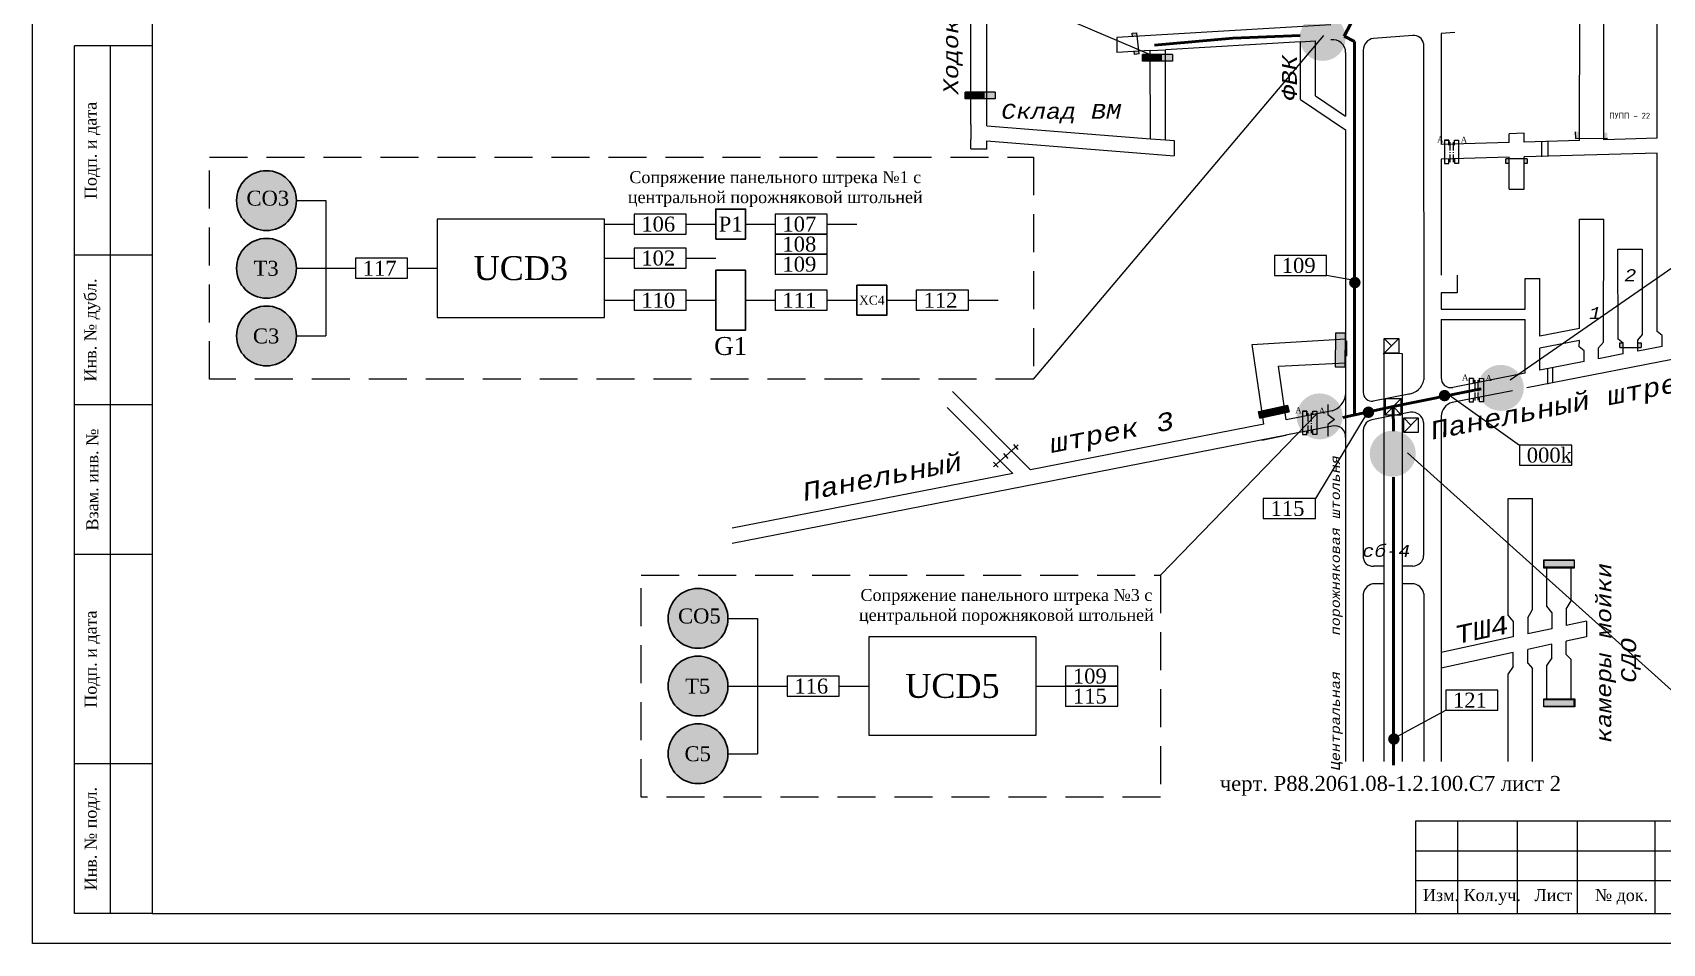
# Model space of a CAD drawing. Header units: millimetres. Extents: x 2309 to 3632, y -1063 to -766.
# Drawn here: x 3212.3 to 3484.8, y -1063.2 to -911 of the extents above; entities that cross this region are included whole.
import ezdxf

# ---------------------------------------------------------------- set-up
doc = ezdxf.new("R2010")
doc.units = ezdxf.units.MM
doc.header["$MEASUREMENT"] = 0
doc.linetypes.add('DASHED2', pattern=[9.524999999999995, 6.349999999999998, -3.174999999999998])
doc.linetypes.add('HIDDEN', pattern=[0.375, 0.25, -0.125])
for name, color, linetype in [('RAMKA', 7, 'Continuous'), ('вен.з.г.471', 7, 'Continuous'), ('вент.зак.г.', 7, 'Continuous'), ('ГВУ', 7, 'Continuous'), ('Д н2', 3, 'Continuous'), ('Замер_станция', 7, 'Continuous'), ('Знаки подземные', 7, 'Continuous'), ('Надписи', 7, 'Continuous'), ('Номер Позиции ПЛА', 7, 'Continuous'), ('План', 7, 'Continuous'), ('Поверхн. объект', 7, 'Continuous'), ('Пожаропредупреждение', 1, 'Continuous'), ('ППЗ двери', 7, 'Continuous'), ('Раскраска позиций ПЛА', 7, 'Continuous'), ('Усл. Обозначения', 7, 'Continuous')]:
    doc.layers.add(name, color=color, linetype=linetype)
for name, color, linetype, lineweight in [('ВР воздух', 1, 'Continuous', 40), ('Подсистема Газовый контроль', 1, 'HIDDEN', 30), ('ФЗ (воздух)', 30, 'Continuous', 60), ('ФЗ вода', 1, 'Continuous', 40)]:
    doc.layers.add(name, color=color, linetype=linetype, lineweight=lineweight)
doc.styles.add('ASHADE', font='simplex.shx', dxfattribs={"height": 0.2})
doc.styles.get("Standard").update_dxf_attribs({"font": 'TIMES.TTF'})
doc.styles.add('TXTRUS', font='TXTRUS.shx', dxfattribs={"height": 2})
doc.styles.add('Восстающие', font='TIMES.TTF')

# ---------------------------------------------------------------- blocks, each defined once
blk = doc.blocks.new('Вент парус')
at = {"layer": 'Усл. Обозначения'}
for p, q in [((1113.711723944435, 602.6715706248648), (1113.711723944435, 601.0049206248648)), ((1113.711723944435, 601.0049206248648), (1114.822823944435, 600.1715956248647)), ((1114.822823944435, 600.1715956248647), (1113.711723944435, 599.3382706248648)), ((1113.711723944435, 599.3382706248648), (1113.711723944435, 597.3938456248648))]:
    blk.add_line(p, q, dxfattribs=at)
blk = doc.blocks.new('Вент дверь')
at = {"layer": 'Усл. Обозначения'}
for p, q in [((1113.220343570972, 639.1912341049937), (1113.220343570972, 634.1912841049937)), ((1113.220343570972, 639.1912341049937), (1114.331443570971, 639.1912341049937)), ((1114.331443570971, 639.1912341049937), (1114.331443570971, 638.3359087072528)), ((1114.331443570971, 635.0026087072526), (1114.331443570971, 634.1912841049937)), ((1114.331443570971, 634.1912841049937), (1113.220343570972, 634.1912841049937))]:
    blk.add_line(p, q, dxfattribs=at)
blk = doc.blocks.new('Решетка')
at = {"layer": 'Усл. Обозначения'}
for p, q in [((1113.248523536973, 569.8526630332183), (1114.359623536973, 569.8526630332183)), ((1113.804073536973, 570.4082130332183), (1113.804073536973, 564.8527130332183)), ((1113.248523536973, 567.6304630332182), (1114.359623536973, 567.6304630332182)), ((1113.248523536973, 565.4082630332182), (1114.359623536973, 565.4082630332182))]:
    blk.add_line(p, q, dxfattribs=at)

msp = doc.modelspace()

# ---------------------------------------------------------------- hatches: boundary and pattern name
at = {"layer": 'Д н2', "lineweight": 50}
h = msp.add_hatch(color=256, dxfattribs=at)
h.set_gradient(color1=(0, 255, 0), color2=(0, 255, 0), tint=1)
edge = h.paths.add_edge_path()
edge.add_arc((3251.436343144013, -939.0429302215173), 5, 0, 360)
h = msp.add_hatch(color=256, dxfattribs=at)
h.set_gradient(color1=(0, 255, 0), color2=(0, 255, 0), tint=1)
edge = h.paths.add_edge_path()
edge.add_arc((3323.575770534239, -1008.860323420252), 5, 0, 360)
at = {"layer": 'Номер Позиции ПЛА'}
h = msp.add_hatch(color=5, dxfattribs=at)
h.paths.add_polyline_path([(3396.509693550391, -914.6007937417222), (3397.293193296568, -914.5221923847106), (3397.233883938105, -913.9309956284586), (3396.451390338027, -914.0196262679617)])
h.paths.add_polyline_path([(3396.209837798087, -911.6118261875716), (3396.992331398164, -911.5231955480688), (3396.939487190016, -910.9964435269128), (3396.155987443839, -911.0750448839243)])
h = msp.add_hatch(color=5, dxfattribs=at)
h.paths.add_polyline_path([(3462.16469055026, -932.825469619697), (3462.162942226345, -932.0380390075495), (3461.568779399941, -932.0393582210297), (3461.580607323869, -932.8267664535475)])
h.paths.add_polyline_path([(3459.160727163752, -932.8321392880408), (3459.148899239825, -932.0447310555232), (3458.61950447168, -932.0459064651644), (3458.621252795595, -932.833337077312)])
h = msp.add_hatch(color=5, dxfattribs=at)
h.paths.add_polyline_path([(3477.669686319136, -962.7991264217935), (3477.67143464305, -963.5865570339411), (3478.265597469454, -963.5852378204609), (3478.253769545527, -962.7978295879429)])
h.paths.add_polyline_path([(3480.673649705644, -962.7924567534496), (3480.68547762957, -963.5798649859671), (3481.214872397715, -963.578689576326), (3481.213124073801, -962.7912589641785)])
at = {"layer": 'ППЗ двери'}
h = msp.add_hatch(color=5, dxfattribs=at)
h.paths.add_polyline_path([(3470.779276086326, -927.5335437344444), (3470.2117613848, -927.5335437344444), (3470.244208024881, -928.6356170483375), (3470.779276086326, -928.6323578242267)])
h.paths.add_polyline_path([(3475.565807423219, -927.695613507951), (3474.843378048758, -927.6628118503172), (3474.843378048758, -928.6076024331669), (3475.565807423219, -928.6032019476862)])
at = {"layer": 'Раскраска позиций ПЛА'}
h = msp.add_hatch(color=72, dxfattribs=at)
h.paths.add_polyline_path([(3401.474688995626, -915.7582662294776), (3401.474688995626, -914.6471662294775), (3401.00316639903, -914.6471662294775), (3401.00316639903, -915.7582662294776)])
h.paths.add_polyline_path([(3401.00316639903, -915.7582662294776), (3401.00316639903, -914.6471662294775), (3399.554447351859, -914.6471662294775), (3399.554447351859, -915.7582662294776)])
h.paths.add_polyline_path([(3399.554447351859, -915.7582662294776), (3399.554447351859, -914.6471662294775), (3398.991066805768, -914.6471662294775), (3398.991066805768, -915.7582662294776)])
h.paths.add_polyline_path([(3398.991066805768, -915.7582662294776), (3398.991066805768, -914.6471662294775), (3397.874719277404, -914.6471662294775), (3397.874719277404, -915.7582662294776)])
h = msp.add_hatch(color=72, dxfattribs=at)
h.paths.add_polyline_path([(3402.874669277404, -915.7582662294776), (3402.874669277404, -914.6471662294775), (3401.474688995626, -914.6471662294775), (3401.474688995626, -915.7582662294776)])
h.paths.add_polyline_path([(3401.474688995626, -915.7582662294776), (3401.474688995626, -914.6471662294775), (3401.00316639903, -914.6471662294775), (3401.00316639903, -915.7582662294776)])
h.paths.add_polyline_path([(3401.00316639903, -915.7582662294776), (3401.00316639903, -914.6471662294775), (3399.554447351859, -914.6471662294775), (3399.554447351859, -915.7582662294776)])
h.paths.add_polyline_path([(3399.554447351859, -915.7582662294776), (3399.554447351859, -914.6471662294775), (3398.991066805768, -914.6471662294775), (3398.991066805768, -915.7582662294776)])
h.paths.add_polyline_path([(3398.991066805768, -915.7582662294776), (3398.991066805768, -914.6471662294775), (3397.874719277404, -914.6471662294775), (3397.874719277404, -915.7582662294776)])
for color, points in [(72, [(3398.991066805768, -915.7582662294776), (3398.991066805768, -914.6471662294775), (3397.874719277404, -914.6471662294775), (3397.874719277404, -915.7582662294776)]), (72, [(3399.554447351859, -915.7582662294776), (3399.554447351859, -914.6471662294775), (3398.991066805768, -914.6471662294775), (3398.991066805768, -915.7582662294776)]), (72, [(3401.003166399031, -914.6471662294774), (3399.554447351859, -914.6471662294775), (3399.554447351859, -915.7582662294776), (3401.00316639903, -915.7582662294777)]), (72, [(3369.33981538944, -922.0028372188808), (3369.33981538944, -920.8917372188807), (3368.223467861075, -920.8917372188807), (3368.223467861075, -922.0028372188808)]), (72, [(3369.903195935531, -922.0028372188808), (3369.903195935531, -920.8917372188807), (3369.33981538944, -920.8917372188807), (3369.33981538944, -922.0028372188808)]), (72, [(3371.351914982702, -920.8917372188806), (3369.903195935531, -920.8917372188807), (3369.903195935531, -922.0028372188808), (3371.351914982702, -922.0028372188809)]), (5, [(3418.782704395862, -975.0961073792664), (3418.539252042137, -974.0119789766372), (3417.242136749614, -974.2937575607934), (3417.478005066807, -975.3795334800993)]), (5, [(3419.453301251983, -974.9504304037912), (3419.21743293479, -973.8646544844855), (3418.539252042136, -974.0119789766377), (3418.782704395862, -975.0961073792664)]), (5, [(3421.211242414256, -974.5685444029168), (3420.967854783532, -973.4844019401994), (3419.21743293479, -973.8646544844855), (3419.453301251983, -974.9504304037914)]), (5, [(3422.363996703683, -974.3181260527306), (3422.128128386491, -973.2323501334247), (3420.967854783532, -973.484401940199), (3421.211242414257, -974.5685444029168)]), (72, [(3470.009733229737, -1000.232292685668), (3470.009733229736, -999.1211926856678), (3465.009783229736, -999.1211926856679), (3465.009783229737, -1000.232292685668)]), (72, [(3469.97422076773, -1023.522196257679), (3469.97422076773, -1022.411096257679), (3464.97427076773, -1022.411096257679), (3464.97427076773, -1023.522196257679)])]:
    msp.add_hatch(color=color, dxfattribs=at).paths.add_polyline_path(points)
h = msp.add_hatch(color=72, dxfattribs=at)
h.paths.add_polyline_path([(3371.823437579297, -922.0028372188808), (3371.823437579297, -920.8917372188807), (3371.351914982702, -920.8917372188807), (3371.351914982702, -922.0028372188808)])
h.paths.add_polyline_path([(3371.351914982702, -922.0028372188808), (3371.351914982702, -920.8917372188807), (3369.903195935531, -920.8917372188807), (3369.903195935531, -922.0028372188808)])
h.paths.add_polyline_path([(3369.903195935531, -922.0028372188808), (3369.903195935531, -920.8917372188807), (3369.33981538944, -920.8917372188807), (3369.33981538944, -922.0028372188808)])
h.paths.add_polyline_path([(3369.33981538944, -922.0028372188808), (3369.33981538944, -920.8917372188807), (3368.223467861075, -920.8917372188807), (3368.223467861075, -922.0028372188808)])
h = msp.add_hatch(color=72, dxfattribs=at)
h.paths.add_polyline_path([(3373.223417861075, -922.0028372188808), (3373.223417861075, -920.8917372188807), (3371.823437579297, -920.8917372188807), (3371.823437579297, -922.0028372188808)])
h.paths.add_polyline_path([(3371.823437579297, -922.0028372188808), (3371.823437579297, -920.8917372188807), (3371.351914982702, -920.8917372188807), (3371.351914982702, -922.0028372188808)])
h.paths.add_polyline_path([(3371.351914982702, -922.0028372188808), (3371.351914982702, -920.8917372188807), (3369.903195935531, -920.8917372188807), (3369.903195935531, -922.0028372188808)])
h.paths.add_polyline_path([(3369.903195935531, -922.0028372188808), (3369.903195935531, -920.8917372188807), (3369.33981538944, -920.8917372188807), (3369.33981538944, -922.0028372188808)])
h.paths.add_polyline_path([(3369.33981538944, -922.0028372188808), (3369.33981538944, -920.8917372188807), (3368.223467861075, -920.8917372188807), (3368.223467861075, -922.0028372188808)])
at = {"layer": 'Раскраска позиций ПЛА', "lineweight": 80}
h = msp.add_hatch(color=3, dxfattribs=at)
edge = h.paths.add_edge_path()
edge.add_arc((3251.436343144013, -939.0429302215173), 5, 0, 360)
h = msp.add_hatch(color=3, dxfattribs=at)
edge = h.paths.add_edge_path()
edge.add_arc((3251.436343144013, -950.3501381176982), 5, 0, 360)
h = msp.add_hatch(color=3, dxfattribs=at)
edge = h.paths.add_edge_path()
edge.add_arc((3251.436343144013, -961.6573460138791), 5, 0, 360)
h = msp.add_hatch(color=3, dxfattribs=at)
edge = h.paths.add_edge_path()
edge.add_arc((3323.575770534239, -1008.860323420252), 5, 0, 360)
h = msp.add_hatch(color=3, dxfattribs=at)
edge = h.paths.add_edge_path()
edge.add_arc((3323.575770534239, -1020.167531316433), 5, 0, 360)
h = msp.add_hatch(color=3, dxfattribs=at)
edge = h.paths.add_edge_path()
edge.add_arc((3323.575770534239, -1031.474739212614), 5, 0, 360)
at = {"layer": 'Усл. Обозначения'}
h = msp.add_hatch(color=72, dxfattribs=at)
h.paths.add_polyline_path([(3431.853980864481, -961.2288521349933), (3430.151987517255, -961.2123640076834), (3430.099071214418, -966.6746699260393), (3431.801064561645, -966.6911580533492)], flags=16)
h.paths.add_polyline_path([(3422.347636993156, -1026.464302161296), (3423.138670918109, -944.8095179401153), (3433.736947947113, -944.9121891645382), (3432.94591402216, -1026.566973385719)], flags=9)
at = {"layer": 'ФЗ (воздух)'}
h = msp.add_hatch(color=0, dxfattribs=at)
edge = h.paths.add_edge_path()
edge.add_arc((3399.415309384248, -914.3528604586371), 1.924646269950494, -1.272221872585407e-14, 360)
at = {"layer": 'ФЗ вода'}
h = msp.add_hatch(color=0, dxfattribs=at)
edge = h.paths.add_edge_path()
edge.add_arc((3427.982506210872, -911.8535669853973), 3.849292539900989, 0, 360)
h = msp.add_hatch(color=0, dxfattribs=at)
edge = h.paths.add_edge_path()
edge.add_arc((3433.362012653231, -952.7396161642587), 0.9623231349752471, 0, 360)
h = msp.add_hatch(color=0, dxfattribs=at)
edge = h.paths.add_edge_path()
edge.add_arc((3457.758536575315, -970.3355298899169), 3.849292539900989, 0, 360)
h = msp.add_hatch(color=0, dxfattribs=at)
edge = h.paths.add_edge_path()
edge.add_arc((3427.481248336686, -975.1014212833534), 3.849292539900989, 0, 360)
h = msp.add_hatch(color=0, dxfattribs=at)
edge = h.paths.add_edge_path()
edge.add_arc((3448.352001005935, -971.6244748481254), 0.9623231349752471, 0, 360)
h = msp.add_hatch(color=0, dxfattribs=at)
edge = h.paths.add_edge_path()
edge.add_arc((3435.632966128622, -974.4072285045163), 0.9623231349752471, 0, 360)
h = msp.add_hatch(color=0, dxfattribs=at)
edge = h.paths.add_edge_path()
edge.add_arc((3439.697824646464, -981.3322192367395), 3.849292539900989, 0, 360)
h = msp.add_hatch(color=0, dxfattribs=at)
edge = h.paths.add_edge_path()
edge.add_arc((3439.884476817628, -1029.020976470127), 0.9623231349752471, 0, 360)

# ---------------------------------------------------------------- linework, layer by layer
at = {"linetype": 'Continuous'}
for p, q in [((3443.563095529522, -1042.684406692898), (3627.34542703849, -1042.684406692898)), ((3450.563095529522, -1058.169942531799), (3450.563095529522, -1042.684406692898)), ((3460.563095529522, -1058.169942531799), (3460.563095529522, -1042.684406692898)), ((3470.563095529522, -1058.169942531799), (3470.563095529522, -1042.684406692898)), ((3483.563095529522, -1058.169942531799), (3483.563095529522, -1042.684406692898)), ((3443.563095529522, -1047.684406692898), (3508.563095529522, -1047.684406692898)), ((3443.563095529522, -1052.684406692898), (3508.563095529522, -1052.684406692898))]:
    msp.add_line(p, q, dxfattribs=at)
for points in [[(3212.34542703849, -1063.169942531799), (3212.34542703849, -766.1699425317981), (3632.34542703849, -766.1699425317981), (3632.34542703849, -1063.169942531799), (3212.34542703849, -1063.169942531799)], [(3627.34542703849, -1058.169942531799), (3627.34542703849, -771.1699425317981), (3232.34542703849, -771.1699425317981), (3232.34542703849, -1058.169942531799), (3627.34542703849, -1058.169942531799)]]:
    msp.add_lwpolyline(points)
at = {"linetype": 'DASHED2'}
for points in [[(3241.941895587913, -931.7922612499763), (3379.652672352035, -931.7922612499763), (3379.652672352035, -968.9080149854201), (3241.941895587913, -968.9080149854201)], [(3314.081322978139, -1001.609654448711), (3400.862086286722, -1001.609654448711), (3400.862086286722, -1038.725408184155), (3314.081322978139, -1038.725408184155)]]:
    msp.add_lwpolyline(points, close=True, dxfattribs=at)
for points in [[(3312.882271245765, -944.6361150433029), (3321.594926066157, -944.6361150433029), (3321.594926066157, -941.28909796948), (3312.882271245765, -941.28909796948)], [(3336.472393812813, -944.6361150433029), (3345.185048633205, -944.6361150433029), (3345.185048633205, -941.28909796948), (3336.472393812813, -941.28909796948)], [(3336.472393812813, -947.9831321171257), (3345.185048633205, -947.9831321171257), (3345.185048633205, -944.6361150433029), (3336.472393812813, -944.6361150433029)], [(3312.882271245765, -950.3081330046134), (3321.594926066157, -950.3081330046134), (3321.594926066157, -946.9611159307906), (3312.882271245765, -946.9611159307906)], [(3336.472393812813, -951.3301491909485), (3345.185048633205, -951.3301491909485), (3345.185048633205, -947.9831321171257), (3336.472393812813, -947.9831321171257)], [(3266.313810890669, -952.0236466546096), (3275.026465711061, -952.0236466546096), (3275.026465711061, -948.6766295807868), (3266.313810890669, -948.6766295807868)], [(3419.929635419212, -951.5386420225186), (3428.642290239604, -951.5386420225186), (3428.642290239604, -948.1916249486958), (3419.929635419212, -948.1916249486958)], [(3312.882271245765, -957.359718110529), (3321.594926066158, -957.359718110529), (3321.594926066158, -954.0127010367062), (3312.882271245765, -954.0127010367062)], [(3336.472393812813, -957.359718110529), (3345.185048633205, -957.359718110529), (3345.185048633205, -954.0127010367062), (3336.472393812813, -954.0127010367062)], [(3360.062516379861, -957.359718110529), (3368.775171200253, -957.359718110529), (3368.775171200253, -954.0127010367062), (3360.062516379861, -954.0127010367062)], [(3460.890070122223, -983.245618202568), (3469.602724942615, -983.245618202568), (3469.602724942615, -979.8986011287452), (3460.890070122223, -979.8986011287452)], [(3418.059108660367, -992.1525484367958), (3426.77176348076, -992.1525484367958), (3426.77176348076, -988.8055313629729), (3418.059108660367, -988.8055313629729)], [(3338.453238280895, -1021.841039853345), (3347.165893101287, -1021.841039853345), (3347.165893101287, -1018.494022779522), (3338.453238280895, -1018.494022779522)], [(3385.021698635991, -1020.167531316434), (3393.734353456383, -1020.167531316434), (3393.734353456383, -1016.820514242611), (3385.021698635991, -1016.820514242611)], [(3385.021698635991, -1023.514548390257), (3393.734353456383, -1023.514548390257), (3393.734353456383, -1020.167531316434), (3385.021698635991, -1020.167531316434)], [(3448.552043229245, -1024.185170836415), (3457.264698049637, -1024.185170836415), (3457.264698049637, -1020.838153762592), (3448.552043229245, -1020.838153762592)]]:
    msp.add_lwpolyline(points, close=True)
at = {"linetype": 'Continuous'}
msp.add_lwpolyline([(3443.563095529522, -1058.169942531799), (3443.563095529522, -1042.684406692898)], dxfattribs=at)
at = {"layer": 'RAMKA', "color": 7}
for p, q in [((3219.34542703849, -1058.169942531799), (3219.34542703849, -913.1699425317986)), ((3232.34542703849, -913.1699425317986), (3219.34542703849, -913.1699425317986)), ((3225.34542703849, -1058.169942531799), (3225.34542703849, -913.1699425317986)), ((3232.34542703849, -948.1699425317986), (3219.34542703849, -948.1699425317986)), ((3232.34542703849, -973.1699425317986), (3219.34542703849, -973.1699425317986)), ((3232.34542703849, -998.1699425317986), (3219.34542703849, -998.1699425317986)), ((3232.34542703849, -1033.169942531799), (3219.34542703849, -1033.169942531799)), ((3232.34542703849, -1058.169942531799), (3219.34542703849, -1058.169942531799))]:
    msp.add_line(p, q, dxfattribs=at)
at = {"layer": 'вен.з.г.471', "color": 1}
for p, q in [((3256.436343144013, -939.0429302215173), (3261.375077017341, -939.0429302215173)), ((3261.375077017341, -939.0429302215173), (3261.375077017341, -961.6573460138791)), ((3307.943537372437, -942.9626065063915), (3312.882271245765, -942.9626065063915)), ((3321.594926066157, -942.9626065063915), (3326.533659939485, -942.9626065063915)), ((3331.533659939485, -942.9626065063915), (3336.472393812813, -942.9626065063915)), ((3345.185048633205, -942.9626065063915), (3350.123782506533, -942.9626065063915)), ((3256.436343144013, -950.3501381176982), (3261.375077017341, -950.3501381176982)), ((3261.375077017341, -950.3501381176982), (3266.313810890669, -950.3501381176982)), ((3275.026465711061, -950.3501381176986), (3279.965199584389, -950.3501381176986)), ((3307.943537372437, -948.6346244677025), (3312.882271245765, -948.6346244677025)), ((3321.594926066157, -948.6346244677025), (3326.533659939485, -948.6346244677025)), ((3307.943537372438, -955.686209573618), (3312.882271245765, -955.686209573618)), ((3321.594926066158, -955.686209573618), (3326.533659939485, -955.686209573618)), ((3331.533659939485, -955.686209573618), (3336.472393812813, -955.686209573618)), ((3345.185048633205, -955.686209573618), (3350.123782506533, -955.686209573618)), ((3355.123782506533, -955.686209573618), (3360.062516379861, -955.686209573618)), ((3368.775171200253, -955.686209573618), (3373.713905073581, -955.686209573618)), ((3256.436343144013, -961.6573460138791), (3261.375077017341, -961.6573460138791)), ((3328.575770534239, -1008.860323420252), (3333.514504407567, -1008.860323420252)), ((3333.514504407567, -1008.860323420252), (3333.514504407567, -1031.474739212614)), ((3328.575770534239, -1020.167531316433), (3333.514504407567, -1020.167531316433)), ((3333.514504407567, -1020.167531316433), (3338.453238280895, -1020.167531316433)), ((3347.165893101287, -1020.167531316434), (3352.104626974615, -1020.167531316434)), ((3380.082964762663, -1020.167531316434), (3385.021698635991, -1020.167531316434)), ((3328.575770534239, -1031.474739212614), (3333.514504407567, -1031.474739212614))]:
    msp.add_line(p, q, dxfattribs=at)
at = {"layer": 'вент.зак.г.'}
for p, q in [((3433.282659405628, -952.3734662417114), (3428.642290239604, -951.5386420225186)), ((3448.794432278522, -971.2583249255781), (3460.890070122223, -979.8986011287452)), ((3435.579277091552, -974.2043561109808), (3426.77176348076, -988.8055313629729)), ((3440.326908090216, -1028.65482654758), (3448.552043229245, -1024.185170836415))]:
    msp.add_line(p, q, dxfattribs=at)
at = {"layer": 'ВР воздух', "color": 0, "lineweight": 20}
for p, q in [((3325.29725423172, -883.0988338577131), (3399.1552083538, -914.6502730809252)), ((3379.652672352035, -968.9080149854201), (3428.202858153809, -911.4457227742496)), ((3459.33141991824, -968.9967791653953), (3498.760860064153, -941.673897840968)), ((3426.991112994536, -974.6747851059008), (3400.862086286722, -1001.609654448711)), ((3491.157367384119, -1025.268478461957), (3442.16952174942, -981.1877605879054))]:
    msp.add_line(p, q, dxfattribs=at)
at = {"layer": 'Знаки подземные', "color": 72}
for p, q in [((3402.874669277404, -914.6502730809252), (3397.874719277404, -914.6502730809252)), ((3402.874669277404, -914.6502730809252), (3402.874669277404, -915.7613730809253)), ((3402.874669277404, -915.7613730809253), (3397.874719277404, -915.7613730809253)), ((3373.223417861075, -920.8948440703284), (3368.223467861075, -920.8948440703284)), ((3373.223417861075, -922.0059440703285), (3368.223467861075, -922.0059440703285)), ((3373.223417861075, -920.8948440703284), (3373.223417861075, -922.0059440703285))]:
    msp.add_line(p, q, dxfattribs=at)
at = {"layer": 'Знаки подземные'}
for p, q in [((3397.874719277404, -915.7613730809253), (3397.874719277404, -914.6502730809252)), ((3368.223467861075, -922.0059440703285), (3368.223467861075, -920.8948440703284)), ((3417.242136749614, -974.2937575607932), (3422.128128386491, -973.2323501334249)), ((3417.478005066807, -975.3795334800993), (3417.242136749614, -974.2937575607932)), ((3417.478005066807, -975.3795334800993), (3422.363996703683, -974.3181260527308)), ((3422.128128386491, -973.2323501334249), (3422.363996703683, -974.3181260527308)), ((3465.009783229737, -999.1211926856679), (3470.009733229736, -999.1211926856679)), ((3465.009783229737, -1000.232292685668), (3465.009783229737, -999.1211926856679)), ((3470.009733229736, -999.1211926856679), (3470.009733229736, -1000.232292685668)), ((3465.009783229737, -1000.232292685668), (3470.009733229736, -1000.232292685668)), ((3464.97427076773, -1022.411096257679), (3469.97422076773, -1022.411096257679)), ((3464.97427076773, -1023.522196257679), (3464.97427076773, -1022.411096257679)), ((3464.97427076773, -1023.522196257679), (3469.97422076773, -1023.522196257679)), ((3469.97422076773, -1022.411096257679), (3469.97422076773, -1023.522196257679))]:
    msp.add_line(p, q, dxfattribs=at)
at = {"layer": 'Знаки подземные', "color": 0}
for p, q in [((3399.554447351859, -914.6466481023156), (3399.554447351859, -915.7578963427361)), ((3401.00316639903, -914.6466481023156), (3401.00316639903, -915.7578963427361)), ((3369.903195935531, -920.8912190917188), (3369.903195935531, -922.0024673321393)), ((3371.351914982702, -920.8912190917188), (3371.351914982702, -922.0024673321393)), ((3419.453301251983, -974.9504304037912), (3419.21743293479, -973.8646544844851)), ((3420.723322347981, -974.6782471478132), (3420.487422561777, -973.5923263667676))]:
    msp.add_line(p, q, dxfattribs=at)
at = {"layer": 'План'}
for p, q in [((3369.16138968121, -926.3191879322542), (3369.16138968121, -859.5295955378821)), ((3371.838589277585, -926.5310646639318), (3371.838589277582, -867.0016001848325)), ((3483.872085767479, -928.5862352866013), (3483.872085767479, -898.0525531807705)), ((3474.960530032782, -928.881819318187), (3474.969722280051, -907.0877249131546)), ((3393.571738713073, -911.8062941534233), (3393.571738713073, -914.3044819962656)), ((3424.277600079525, -922.1322232851693), (3424.277600079525, -912.487124933147)), ((3426.764854941391, -921.5364764198235), (3426.764854941391, -912.3399142707577)), ((3399.185967205196, -928.6953683875312), (3399.153727544338, -913.9741064139727)), ((3401.688624680846, -928.8934316500413), (3401.688624680845, -913.8240759959905)), ((3444.86100311068, -912.8136855944739), (3444.885343001849, -968.9734475709024)), ((3424.280423291987, -922.1322232851693), (3431.809077315906, -927.1896210807103)), ((3426.764854941391, -921.5364764198235), (3431.815257139299, -924.9291005012527)), ((3369.16138968121, -930.4024945360624), (3369.16138968121, -928.8153095482666)), ((3371.838589277585, -926.5310646639317), (3399.180312253359, -928.6949208479772)), ((3401.688624680846, -928.8934316500413), (3403.168931737297, -929.0105848953298)), ((3459.165130506265, -929.3346128161777), (3459.165130506265, -927.8683874947707)), ((3461.652385368131, -929.263312762804), (3461.652385368131, -927.797087441397)), ((3369.178208673487, -930.4024945360624), (3371.878494399024, -930.4024945360624)), ((3371.838589277585, -930.4024945360624), (3371.838589277585, -929.0533880082957)), ((3371.840370614239, -929.0310674603317), (3403.168931737297, -931.5313068955451)), ((3403.168931737297, -929.0105848953298), (3403.168931737297, -931.5313068955451)), ((3459.165130506265, -937.1093546988509), (3459.165130506265, -931.7990482787274)), ((3461.652385368132, -937.1093546988509), (3461.652385368132, -931.7281230356436)), ((3459.165130506265, -937.1093546988509), (3461.652385368132, -937.1093546988509)), ((3470.886110691852, -960.4091070354732), (3470.928296858178, -942.1266303400675)), ((3470.928296858178, -942.1266303400675), (3474.985452318351, -942.1266303400675)), ((3474.946277398366, -962.6736931548289), (3474.954943676419, -942.1266303400675)), ((3477.334330508597, -947.1408389179755), (3481.391485968769, -947.1408389179755)), ((3450.457698592211, -951.5143032088185), (3450.457698592211, -954.4514796325816)), ((3461.807937593793, -952.0675996989316), (3464.29519245566, -952.0675996989316)), ((3461.807937593793, -957.2029539538048), (3461.807937593793, -952.0675996989316)), ((3464.29519245566, -961.7006707173798), (3464.29519245566, -952.0675996989316)), ((3447.799690641169, -958.9287271708531), (3461.807937593793, -958.9287271708524)), ((3447.799707734219, -957.2029539538048), (3461.807937593793, -957.2029539538048)), ((3461.807937593793, -967.8816892123082), (3461.807937593793, -958.9287271708524)), ((3480.645444198913, -962.3749728578639), (3481.441232564139, -961.4009345031345)), ((3484.710565959565, -961.5783670678306), (3483.872085767479, -960.9245818006777)), ((3416.207911568097, -963.1112577152526), (3431.819328645683, -962.1637427630585)), ((3418.146822206531, -976.406496366151), (3416.207911568097, -963.1112577152526)), ((3495.439327255277, -963.8067728045949), (3462.13293084922, -970.3283240150422)), ((3464.29519245566, -967.3942839779977), (3464.29519245566, -963.725745013393)), ((3470.882175435934, -963.4700991040668), (3470.883506570829, -962.4346916379436)), ((3471.679022016436, -964.1320429401383), (3470.882175435934, -963.4700991040668)), ((3471.679022016436, -965.9473405093747), (3471.679022016436, -964.1320429401383)), ((3474.109875219777, -963.6556902376815), (3474.946277398366, -962.6736931548289)), ((3474.109875219777, -965.470987806918), (3474.109875219777, -963.6556902376815)), ((3478.214590995573, -964.6666231295571), (3478.214590995573, -962.8513255603207)), ((3480.645444198913, -964.1902704271001), (3480.645444198913, -962.3749728578639)), ((3484.710565959565, -963.3936646370669), (3480.645444198913, -964.1902704271001)), ((3420.606552257111, -966.7291435401239), (3431.820490078139, -966.126163340062)), ((3421.897226228907, -975.6721676300535), (3420.606552257111, -966.7291435401239)), ((3438.113554980377, -964.566750995697), (3438.180235458796, -964.566750995697)), ((3438.273978455371, -1000.157941546282), (3438.264953339066, -964.5298713379102)), ((3438.264953339066, -964.5298713379102), (3441.28809052131, -964.5825168380629)), ((3441.304354569976, -1000.169605678726), (3441.298737092389, -964.5774291448938)), ((3366.085914660583, -970.9658379274842), (3379.165794854586, -984.0389776605289)), ((3442.665305533314, -971.3392653949218), (3436.424951702762, -972.5611564269354)), ((3438.423164118524, -972.1070733047413), (3438.423164118524, -974.8132945440243)), ((3441.129385357807, -972.1070733047413), (3438.423164118524, -974.8132945440243)), ((3438.423164118524, -972.1070733047413), (3441.129385357807, -972.1070733047413)), ((3441.129385357807, -974.8132945440243), (3441.129385357807, -972.1070733047413)), ((3365.220888818026, -973.6306541757854), (3376.20108709518, -984.6197267423613)), ((3442.64026071264, -974.408577742478), (3436.176284141482, -975.6658396185398)), ((3438.423164118524, -974.8132945440243), (3441.129385357807, -974.8132945440243)), ((3441.129385357807, -974.8132945440243), (3439.776274738165, -973.4601839243828)), ((3417.792197123142, -979.049579490993), (3421.836688995795, -978.2397865221694)), ((3458.971021393838, -1008.312167219602), (3458.971031029731, -988.848569782165)), ((3463.035143603117, -1007.390640428062), (3463.035143603117, -988.8441416662345)), ((3438.273978455371, -1003.394115514181), (3438.273978455371, -1000.157941546282)), ((3441.304354569976, -1003.200305050015), (3441.304354569976, -1000.169605678726)), ((3465.465996806457, -1006.83945219163), (3465.465996806457, -1000.232292685668)), ((3465.465996806457, -1000.232292685668), (3469.53009876889, -1000.232292685668)), ((3469.53009876889, -1005.917929990998), (3469.53009876889, -1000.232292685668)), ((3438.273978455371, -1032.783977361453), (3438.273978455371, -1003.394115514181)), ((3441.304354569976, -1032.783977361453), (3441.304354569976, -1003.200305050015)), ((3462.264628936234, -1008.776037684772), (3463.035143603117, -1007.390640428062)), ((3466.260875889169, -1007.86990139184), (3465.465996806457, -1006.83945219163)), ((3466.260875889169, -1007.86990139184), (3466.260875889169, -1010.582086657141)), ((3468.691729092509, -1007.318713155407), (3469.53009876889, -1005.917929990998)), ((3468.691729092509, -1007.318713155407), (3468.708138683284, -1010.055025252392)), ((3459.839527165006, -1009.325921802255), (3458.971021393838, -1008.312167219602)), ((3459.839527165006, -1009.325921802255), (3459.834837038388, -1011.966047983977)), ((3462.264628936234, -1008.776037684772), (3462.264628936234, -1011.4427492463)), ((3472.066016026811, -1009.331846869626), (3472.066016026811, -1011.933614597752)), ((3466.260875889169, -1015.448257015668), (3466.260875889169, -1013.181905781466)), ((3468.691729092509, -1014.897068779236), (3468.691729092509, -1012.659194434163)), ((3459.841967372745, -1016.903724116737), (3459.83488352383, -1014.563700092383)), ((3462.264628936234, -1016.3543933086), (3462.264628936234, -1014.041226955635)), ((3466.260875889169, -1015.448257015668), (3465.465996806457, -1016.672915515267)), ((3468.691729092509, -1014.897068779236), (3469.53009876889, -1015.751393314636)), ((3469.53009876889, -1022.411096257679), (3469.53009876889, -1015.751393314636)), ((3459.841967372745, -1016.903724116737), (3458.971041640685, -1018.145625952331)), ((3458.971041640685, -1032.783977361453), (3458.971041640685, -1018.145625952331)), ((3462.264628936234, -1016.3543933086), (3463.035143603117, -1017.224103751699)), ((3463.035143603117, -1032.783977361453), (3463.035143603117, -1017.224103751699)), ((3465.465996806457, -1022.411096257679), (3465.465996806457, -1016.672915515267)), ((3465.465996806457, -1022.411096257679), (3469.53009876889, -1022.411096257679))]:
    msp.add_line(p, q, dxfattribs=at)
at = {"layer": 'План', "color": 0}
for p, q in [((3470.926493962531, -928.9974596538559), (3470.954661436137, -907.0877249131546)), ((3429.359804448471, -909.6830100962734), (3393.571738713073, -911.8062941534233)), ((3424.277600079525, -912.487124933147), (3401.688624680845, -913.8240759959905)), ((3443.031426743111, -911.464804959144), (3436.456316857751, -911.9255100912329)), ((3447.800164060633, -911.1306688315246), (3447.799980531437, -929.660408058245)), ((3450.07635361499, -910.9711806666752), (3447.800164060633, -911.1306688315246)), ((3399.153727544338, -913.9741064139727), (3393.571738713073, -914.3044819962656)), ((3431.815229297634, -914.296796678831), (3431.815257139299, -924.9291005012527)), ((3434.743727330271, -913.8988873885868), (3434.744874625961, -971.0684963046742)), ((3431.809077315906, -927.1896210807103), (3431.819328645683, -962.1637427630585)), ((3461.652385368131, -927.797087441397), (3459.165130506265, -927.8683874947707)), ((3483.872085767479, -928.5862352866013), (3474.960530032782, -928.881819318187)), ((3459.165130506265, -929.3346128161777), (3447.799980531437, -929.660408058245)), ((3470.926493962531, -928.9974596538558), (3461.652385368132, -929.263312762804)), ((3483.872085767479, -931.0945178204202), (3461.652385368132, -931.7281230356436)), ((3483.872085767479, -960.9245818006777), (3483.872085767479, -931.0945178204202)), ((3447.799956139206, -932.1231315751477), (3447.79976407862, -951.5142293936992)), ((3459.165130506265, -931.7990482787272), (3447.799956139206, -932.1231315751477)), ((3477.377130601707, -962.1973404523724), (3477.334330508597, -947.1408389179755)), ((3481.441232564139, -961.4009345031345), (3481.441232564139, -947.1408389179755)), ((3447.799734989854, -954.4511312295012), (3447.799707734219, -957.2029539538048)), ((3450.457698592211, -954.4514796325814), (3447.799734989854, -954.4511312295012)), ((3447.799690641169, -958.9287271708531), (3447.799594531381, -968.6323021347785)), ((3470.886110691852, -960.4091070354732), (3464.29519245566, -961.7006707173798)), ((3484.710565959565, -963.3936646370669), (3484.710565959565, -961.5783670678306)), ((3470.88350657083, -962.4346916379436), (3464.29519245566, -963.725745013393)), ((3478.214590995573, -962.8513255603207), (3477.377130601707, -962.1973404523724)), ((3431.820490078139, -966.126163340062), (3431.822063077807, -971.4927141164326)), ((3471.679022016436, -965.9473405093747), (3464.29519245566, -967.3942839779979)), ((3478.214590995573, -964.6666231295571), (3474.109875219777, -965.470987806918)), ((3461.807937593793, -967.8816892123082), (3449.720220333436, -970.2504117561421)), ((3459.702077645878, -970.8042966617795), (3449.617665786272, -972.7788725831092)), ((3429.542092816867, -974.175303509367), (3421.897226228907, -975.6721676300535)), ((3447.799594531381, -975.0671099759238), (3447.797745765341, -1014.558448869862)), ((3418.146822206531, -976.406496366151), (3379.165794854586, -984.0389776605289)), ((3429.552390380146, -976.7301601256172), (3421.836688995795, -978.2397865221694)), ((3434.744874625961, -977.7907036445245), (3434.745212868813, -998.3579103480056)), ((3444.862163547098, -976.1019486524592), (3444.862373937963, -998.3579101825744)), ((3421.942824759627, -978.2206067240504), (3329.294812495888, -996.34637183329)), ((3431.822063077807, -978.5901891157432), (3431.819194070883, -1032.783977361453)), ((3376.20108709518, -984.6197267423613), (3329.294812495888, -993.8041989428712)), ((3438.290904354531, -1000.128828412859), (3436.528301329647, -1000.128828412859)), ((3443.056523486825, -1000.128828412859), (3441.293508920579, -1000.128828412859)), ((3434.757995796896, -1004.733177892354), (3434.757788895967, -1032.783977361453)), ((3438.312876537915, -1003.06604007375), (3436.676358485093, -1003.06604007375)), ((3442.948749674236, -1003.06604007375), (3441.244155826528, -1003.06604007375)), ((3444.867112362434, -1004.733177892354), (3444.866146111073, -1032.783977361453)), ((3466.260875889169, -1010.58208665714), (3462.264628936234, -1011.4427492463)), ((3472.066016026811, -1009.331846869626), (3468.708138683284, -1010.055025252392)), ((3459.834837038388, -1011.966047983977), (3447.797745765341, -1014.558448869862)), ((3466.260875889169, -1013.181905781466), (3462.264628936234, -1014.041226955635)), ((3472.066016026811, -1011.933614597752), (3468.691729092509, -1012.659194434163)), ((3459.83488352383, -1014.563700092383), (3447.797624345101, -1017.152096608681)), ((3447.797624345101, -1017.152096608681), (3447.796892546913, -1032.783977361453))]:
    msp.add_line(p, q, dxfattribs=at)
at = {"layer": 'План', "color": 111}
for p, q in [((3431.819328645683, -962.1637427630585), (3431.820490078139, -966.126163340062)), ((3431.822063077807, -971.492714116433), (3431.824172566902, -978.3486733523919))]:
    msp.add_line(p, q, dxfattribs=at)
at = {"layer": 'План'}
for points in [[(3438.274774528888, -962.0926003230043), (3440.695293645612, -962.0926003230043), (3440.695293645612, -964.520295022367), (3438.274774528888, -964.520295022367)], [(3441.546863571925, -975.3556218119788), (3443.967382688649, -975.3556218119788), (3443.967382688649, -977.7833165113416), (3441.546863571925, -977.7833165113416)]]:
    msp.add_lwpolyline(points, close=True, dxfattribs=at)
for centre, radius, start, end in [((3429.717767689637, -914.2560829141677), 2.097856717617803, 358.8879729854454, 99.82332530581708), ((3436.822980404284, -913.9735394158796), 2.080592769133147, 100.1502635532933, 177.9437761985372), ((3443.244579935255, -913.0909194025551), 1.640025141999732, 9.73214762686271, 97.4678278850495), ((3441.925882609549, -968.4208763732363), 3.010604713688285, 277.9395899622632, 349.4238837952038), ((3449.348944743624, -968.7421952549553), 1.553242601154773, 175.9428895334819, 283.8294496283247), ((3428.65303497997, -971.1094968037385), 3.192114439305881, 286.171708947175, 353.1049399167094), ((3436.275598341815, -971.037419428606), 1.53103914597379, 181.1630637491978, 275.5981244560875), ((3442.889276642568, -976.38622446004), 1.993262519800476, 8.199387215698977, 97.17664511244209), ((3450.262870050072, -975.1578801412902), 2.464947363313775, 105.1740296783346, 177.8896411437261), ((3430.023137306114, -978.4730283068004), 1.805323285533357, 355.1743425694372, 105.1148610357627), ((3436.689500088116, -977.5561310938697), 1.958722152216892, 105.1897000517814, 186.8781334292895), ((3436.364567531832, -998.5105571686177), 1.626533300146542, 174.6149838653955, 275.7774237421623), ((3443.014914412648, -998.2802036008811), 1.849093023758712, 271.2894027235845, 357.5914837019183), ((3436.682597973502, -1005.010511322872), 1.944481259842799, 90.18385210132794, 171.8001743992667), ((3442.942510185827, -1005.010511322873), 1.944481259843148, 8.199825600733327, 89.81614789864601)]:
    msp.add_arc(centre, radius, start, end, dxfattribs=at)
at = {"layer": 'Подсистема Газовый контроль', "color": 3, "linetype": 'Continuous'}
for points in [[(3326.533659939485, -945.4626065063915), (3331.533659939485, -945.4626065063915), (3331.533659939485, -940.4626065063915), (3326.533659939485, -940.4626065063915)], [(3350.123782506533, -958.186209573618), (3355.123782506533, -958.186209573618), (3355.123782506533, -953.186209573618), (3350.123782506533, -953.186209573618)]]:
    msp.add_lwpolyline(points, close=True, dxfattribs=at)
at = {"layer": 'Подсистема Газовый контроль', "color": 5, "linetype": 'Continuous'}
msp.add_lwpolyline([(3326.533659939485, -960.686209573618), (3331.533659939485, -960.686209573618), (3331.533659939485, -950.686209573618), (3326.533659939485, -950.686209573618)], close=True, dxfattribs=at)
at = {"layer": 'Пожаропредупреждение', "lineweight": 50}
for p, q in [((3431.600161291924, -911.5480767876379), (3433.282659405628, -908.277240319394)), ((3412.983112380185, -911.9051148437898), (3399.893560473634, -913.0621859810908)), ((3412.983112380185, -911.9051148437898), (3424.232308899655, -911.4552995611721)), ((3433.282659405628, -912.4669960352057), (3431.600161291924, -911.5480767876379)), ((3433.282659405628, -912.4669960352057), (3433.282659405628, -974.8804201079738)), ((3439.776274738165, -973.4601839243828), (3454.500859065192, -970.51862915533)), ((3439.776274738165, -973.4601839243828), (3431.368315175066, -975.2991115155892)), ((3439.831664023235, -977.576914073964), (3439.776274738165, -973.4601839243828)), ((3439.831664023235, -985.2722581858461), (3439.831664023235, -1033.388525668369))]:
    msp.add_line(p, q, dxfattribs=at)
at = {"layer": 'ППЗ двери'}
for p, q in [((3470.2117613848, -927.5335437344444), (3470.244208024881, -928.6356170483374)), ((3470.244208024881, -928.6356170483374), (3475.565807423219, -928.6032019476862)), ((3464.5829276536, -929.2458276892531), (3464.5829276536, -931.6984697162558)), ((3465.623302273519, -929.2042564495188), (3465.623302273519, -931.6569003864375)), ((3466.392699648061, -966.9671363092157), (3466.392699648061, -969.500105598956)), ((3465.547467565812, -967.1254454573873), (3465.547467565812, -969.7111857364621))]:
    msp.add_line(p, q, dxfattribs=at)
at = {"layer": 'Раскраска позиций ПЛА', "color": 43}
for p, q in [((3424.277600079525, -912.487124933147), (3426.764854941391, -912.3399142707577)), ((3399.153727544338, -913.9741064139727), (3401.688624680845, -913.8240759959905)), ((3399.185967205196, -928.6953683875312), (3401.688624680846, -928.8934316500413))]:
    msp.add_line(p, q, dxfattribs=at)
at = {"layer": 'Раскраска позиций ПЛА'}
for p, q in [((3369.16138968121, -926.3191879322542), (3369.16138968121, -928.8153095482666)), ((3448.3215546717, -928.9252779326276), (3448.3215546717, -932.8351368910558)), ((3450.036377419792, -929.7849297028769), (3450.036377419792, -928.9241079995626)), ((3450.036377419792, -928.9241079995626), (3450.712582458992, -928.9312875175098)), ((3450.712582458992, -928.9312875175098), (3450.712582458992, -932.8315768851313)), ((3449.238160533911, -931.3186861769806), (3449.238160533911, -932.6207513622763)), ((3449.2390097654, -929.2606325430694), (3449.2390097654, -930.6770880221703)), ((3449.2390097654, -930.9471400164124), (3449.2390097654, -931.0628782121777)), ((3449.779710612889, -931.3198749249094), (3449.779710612889, -932.5991331917672)), ((3449.780559844378, -929.2486176720064), (3449.780559844378, -930.6782767700992)), ((3449.780559844378, -930.9483287643412), (3449.780559844378, -931.0640669601065)), ((3448.3215546717, -932.8351368910558), (3449.056372757826, -932.8334081320269)), ((3449.056372757826, -932.8334081320269), (3449.056372757826, -932.0145369505086)), ((3450.049544046331, -932.8312022684662), (3450.049544046331, -932.0360386543795)), ((3450.712582458992, -932.831649140151), (3450.049544046331, -932.8312022684662)), ((3440.695880426038, -962.091020378773), (3438.264951751336, -964.5298696239529)), ((3438.281692227056, -962.1012028195382), (3439.470570311116, -963.3193150175634)), ((3452.474035992362, -968.7353946974613), (3452.474035992362, -972.6452536558895)), ((3453.391491086061, -969.070749307903), (3453.391491086061, -970.487204787004)), ((3453.933041165039, -969.05873443684), (3453.933041165039, -970.488393534933)), ((3454.188858740454, -969.3747323944435), (3454.188858740454, -968.7342247643965)), ((3454.188858740454, -968.7342247643965), (3454.865063779653, -968.7414042823434)), ((3454.865063779653, -968.7414042823434), (3454.865063779653, -972.641693649965)), ((3453.208854078487, -972.6435248968605), (3453.208854078487, -972.0757007938678)), ((3453.390641854573, -971.1288029418142), (3453.390641854573, -972.43086812711)), ((3453.391491086061, -970.7572567812463), (3453.391491086061, -970.8729949770113)), ((3453.932191933551, -971.1299916897433), (3453.932191933551, -972.4092499566009)), ((3453.933041165039, -970.7584455291749), (3453.933041165039, -970.8741837249404)), ((3454.202025366992, -972.6413190333001), (3454.202025366992, -971.8812331204585)), ((3424.600085207245, -974.2044565374786), (3424.600085207245, -978.1143154959068)), ((3425.517540300944, -974.5398111479203), (3425.517540300944, -975.9562666270213)), ((3426.059090379923, -974.5277962768573), (3426.059090379923, -975.9574553749503)), ((3426.314907955337, -974.8071859855968), (3426.314907955337, -974.2032866044137)), ((3426.314907955337, -974.2032866044137), (3426.991112994536, -974.2104661223607)), ((3426.991112994536, -974.2104661223607), (3426.991112994536, -978.1107554899822)), ((3452.474035992362, -972.6452536558895), (3453.208854078487, -972.6435248968605)), ((3454.865063779653, -972.6417659049848), (3454.202025366992, -972.6413190333001)), ((3425.33490329337, -978.1125867368778), (3425.33490329337, -977.5553384880441)), ((3425.516691069456, -976.5978647818315), (3425.516691069456, -977.8999299671273)), ((3425.517540300944, -976.2263186212635), (3425.517540300944, -976.3420568170286)), ((3426.058241148434, -976.5990535297606), (3426.058241148434, -977.8783117966182)), ((3426.059090379923, -976.2275073691922), (3426.059090379923, -976.3432455649577)), ((3426.328074581875, -978.1103808733174), (3426.328074581875, -977.3610181639756)), ((3443.967969469074, -975.3540418677476), (3441.537040794373, -977.7928911129275)), ((3441.553781270093, -975.3642243085128), (3442.742659354152, -976.582336506538)), ((3424.600085207245, -978.1143154959068), (3425.33490329337, -978.1125867368778)), ((3426.991112994536, -978.1108277450021), (3426.328074581875, -978.1103808733174)), ((3458.971031029731, -988.848569782165), (3463.035143603117, -988.8441416662345))]:
    msp.add_line(p, q, dxfattribs=at)
at = {"layer": 'Раскраска позиций ПЛА', "lineweight": 30}
for p, q in [((3449.045979448031, -928.9317402316291), (3448.3215546717, -928.9252779326276)), ((3449.045979448031, -929.7779936732431), (3449.045979448031, -928.9317402316291)), ((3453.198460768693, -968.741856996463), (3452.474035992362, -968.7353946974613)), ((3453.198460768693, -969.5688118846024), (3453.198460768693, -968.741856996463)), ((3425.324509983576, -974.2109188364802), (3424.600085207245, -974.2044565374786)), ((3425.324509983576, -975.0011058103673), (3425.324509983576, -974.2109188364802))]:
    msp.add_line(p, q, dxfattribs=at)
at = {"layer": 'Раскраска позиций ПЛА', "color": 151}
msp.add_line((3431.956895827461, -962.4659734462157), (3431.956871791515, -965.0425998074966), dxfattribs=at)
at = {"layer": 'Раскраска позиций ПЛА', "color": 21}
for p, q in [((3431.822063077807, -971.492714116433), (3431.822063077807, -978.5901891157428)), ((3447.797745765341, -1014.558448869862), (3447.797624345101, -1017.152096608681))]:
    msp.add_line(p, q, dxfattribs=at)
at = {"layer": 'Раскраска позиций ПЛА', "color": 111}
msp.add_line((3417.792804210875, -979.0494608225358), (3421.836738632325, -978.2400402145063), dxfattribs=at)
at = {"layer": 'Раскраска позиций ПЛА'}
for points in [[(3279.965199584389, -958.5641611920944), (3307.943537372438, -958.5641611920944), (3307.943537372437, -942.1361150433033), (3279.965199584389, -942.1361150433033)], [(3430.138955292385, -961.179893972278), (3430.084496262291, -966.8014485111644), (3431.768356136297, -966.8177609697411), (3431.822815166392, -961.196206430855)], [(3464.948449291989, -999.0613671901069), (3470.019365228024, -999.0613671901069), (3470.019365228024, -1000.468100813943), (3464.948449291989, -1000.468100813943)], [(3352.104626974615, -1028.381554390829), (3380.082964762664, -1028.381554390829), (3380.082964762663, -1011.953508242038), (3352.104626974615, -1011.953508242038)], [(3464.948449291989, -1022.319352790647), (3470.113269706342, -1022.319352790647), (3470.113269706342, -1023.632301880994), (3464.948449291989, -1023.632301880994)]]:
    msp.add_lwpolyline(points, close=True, dxfattribs=at)
at = {"layer": 'Раскраска позиций ПЛА', "lineweight": 30}
for centre in [(3251.436343144013, -939.0429302215173), (3251.436343144013, -950.3501381176982), (3251.436343144013, -961.6573460138791), (3323.575770534239, -1008.860323420252), (3323.575770534239, -1020.167531316433), (3323.575770534239, -1031.474739212614)]:
    msp.add_circle(centre, 5, dxfattribs=at)

# ---------------------------------------------------------------- block references
at = {"layer": 'Знаки подземные', "yscale": 0.7086963846982144, "zscale": 0.7086963846980586}
for p, xscale, rotation in [((4137.070493482577, -385.0407781666873), 0.7086963846979744, 185.7287936428136), ((3007.41988174617, -144.1105227867096), 0.708696384698152, 270.1272130081833), ((3932.414495123225, -1751.514073254781), 0.708696384698152, 90.12721300818333)]:
    msp.add_blockref('Вент дверь', p, dxfattribs=dict(at, xscale=xscale, rotation=rotation))
at = {"layer": 'Знаки подземные'}
msp.add_blockref('Вент парус', (2315.110619558962, -1575.784531807077), dxfattribs=at)
at = {"layer": 'Усл. Обозначения', "rotation": 311.6535076114782}
msp.add_blockref('Решетка', (2210.629803273559, -526.7520459461185), dxfattribs=at)

# ---------------------------------------------------------------- texts
for s, insert, char_height, width, attachment_point in [('UCD3', (3293.954368478413, -950.3501381176986), 4, 27.97833778804739, 5), ('UCD5', (3366.093795868639, -1020.167531316434), 4, 27.97833778804739, 5), ('черт. Р88.2061.08-1.2.100.С7 лист 2', (3439.309061428516, -1035.185346673353), 2.5, 89.3344365936305, 2), ('Изм. Кол.уч.   Лист     № док.         Подп.       Дата', (3476.435014798957, -1055.427174612348), 2, 64.25616146112952, 5)]:
    msp.add_mtext(s, dxfattribs=dict(insert=insert, char_height=char_height, width=width, attachment_point=attachment_point))
at = {"layer": 'ГВУ', "color": 0, "char_height": 2, "attachment_point": 5, "rotation": 90}
for s, insert, width in [('{\\C256;Подп. и дата}', (3222.34542703849, -930.6699425317986), 35.00000000000011), ('{\\C256;Инв. № дубл.}', (3222.34542703849, -960.6699425317986), 25), ('{\\C256;Взам. инв. №}', (3222.34542703849, -985.6699425317986), 25), ('{\\C256;Подп. и дата}', (3222.34542703849, -1015.669942531799), 35.00000000000011), ('{\\C256;Инв. № подл.}', (3222.34542703849, -1045.669942531799), 25)]:
    msp.add_mtext(s, dxfattribs=dict(at, insert=insert, width=width))
at = {"layer": 'ГВУ', "color": 0}
for s, insert, char_height, width, attachment_point in [('{\\C256;Сопряжение панельного штрека №1 с центральной порожняковой штольней}', (3336.485656426209, -937.1181353649056), 2, 50.90144712517269, 5), ('СО3', (3251.660944725879, -938.6505550960762), 2.5, 7.906292634240002, 5), ('106', (3314.091399684417, -941.7150179777807), 2.5, 7.906292634240002, 1), ('Р1', (3329.033659939485, -942.9626065063915), 2.5, 5.000000000000112, 5), ('107', (3337.681522251465, -941.7150179777807), 2.5, 7.906292634240002, 1), ('108', (3337.681522251465, -945.0620350516035), 2.5, 7.906292634240002, 1), ('102', (3314.091399684417, -947.3870359390912), 2.5, 7.906292634240002, 1), ('Т3', (3251.378021387173, -950.3691186377325), 2.5, 7.906292634240002, 5), ('117', (3267.522939329321, -949.1025495890874), 2.5, 7.906292634240002, 1), ('109', (3337.681522251465, -948.4090521254263), 2.5, 7.906292634240002, 1), ('109', (3421.138763857864, -948.6175449569964), 2.5, 7.906292634240002, 1), ('110', (3314.091399684418, -954.4386210450068), 2.5, 7.906292634240002, 1), ('111', (3337.681522251466, -954.4386210450068), 2.5, 7.906292634240002, 1), ('XC4', (3352.623782506533, -955.686209573618), 1.5, 5.000000000000112, 5), ('112', (3361.271644818513, -954.4386210450068), 2.5, 7.906292634240002, 1), ('С3', (3251.378021387173, -961.6763265339134), 2.5, 7.906292634240002, 5), ('000k', (3462.099198560875, -980.3245211370458), 2.5, 7.906292634240002, 1), ('115', (3419.26823709902, -989.2314513712736), 2.5, 7.906292634240002, 1), ('{\\C256;Сопряжение панельного штрека №3 с центральной порожняковой штольней}', (3375.115096991138, -1006.935528563641), 2, 50.90144712517269, 5), ('СО5', (3323.800372116105, -1008.467948294811), 2.5, 7.906292634240002, 5), ('109', (3386.230827074643, -1017.246434250912), 2.5, 7.906292634240002, 1), ('Т5', (3323.517448777399, -1020.186511836468), 2.5, 7.906292634240002, 5), ('116', (3339.662366719547, -1018.919942787822), 2.5, 7.906292634240002, 1), ('115', (3386.230827074643, -1020.593451324734), 2.5, 7.906292634240002, 1), ('121', (3449.761171667898, -1021.264073770893), 2.5, 7.906292634240002, 1), ('С5', (3323.517448777399, -1031.493719732649), 2.5, 7.906292634240002, 5)]:
    msp.add_mtext(s, dxfattribs=dict(at, insert=insert, char_height=char_height, width=width, attachment_point=attachment_point))
at = {"layer": 'Замер_станция', "color": 7, "lineweight": 25, "style": 'Восстающие'}
for p in [(3447.101014382573, -929.2940338240943), (3451.049430589075, -929.3793898182263), (3451.253495703235, -969.104150588928), (3455.201911909737, -969.1895065830599), (3423.379544918118, -974.5732124289452), (3427.32796112462, -974.6585684230772)]:
    msp.add_text('А', height=1, dxfattribs=at).set_placement(p)
at = {"layer": 'Надписи', "attachment_point": 1, "style": 'TXTRUS'}
for s, insert, char_height, width, rotation in [('{\\fCourier New|b0|i1|c204|p49;Ходок склада ВМ}', (3364.555706946772, -921.2556592237112), 2.5, 45.88929263207613, 90), ('{\\fCourier New|b0|i1|c204|p49;ФВК}', (3421.166743824791, -922.2787944044788), 2.5, 10.65165374525232, 90), ('{\\fCourier New|b0|i1|c204|p49;Панельный штрек2}', (3445.739517085714, -976.0416990271715), 3, 121.7, 11), ('{\\fCourier New|b0|i1|c204|p49;Панельный     штрек 3}', (3340.80075874141, -986.300014938558), 3, 85, 11), ('{\\fCourier New|b0|i1|c204|p49;Центральная    порожняковая штольня}', (3429.358316898744, -1034.217552316903), 1.5, 122.8904090130522, 90), ('{\\fCourier New|b0|i1|c204|p49;камеры мойки\\P    СДО }', (3473.70918615653, -1029.658455879725), 2.5, 35.9698, 90), ('{\\fCourier New|b0|i1|c204|p49;ТШ4}', (3449.836520240645, -1010.219771410351), 3, 9.187950007033237, 11.999999999999996)]:
    msp.add_mtext(s, dxfattribs=dict(at, insert=insert, char_height=char_height, width=width, rotation=rotation))
for s, insert, char_height, width in [('{\\fCourier New|b0|i1|c204|p49;Склад ВМ}', (3374.226382261308, -922.874350259745), 2.5, 25.91483839528164), ('{\\fCourier New|b0|i1|c204|p49;2}', (3478.405255375516, -950.51440381682), 2, 3.704421399515195), ('{\\fCourier New|b0|i1|c204|p49;1}', (3472.527244308912, -956.8260695042686), 2, 3.244434368668135), ('{\\fCourier New|b0|i1|c204|p49;сб-4}', (3434.602654448647, -996.5709068483266), 2, 10.94999446069542)]:
    msp.add_mtext(s, dxfattribs=dict(at, insert=insert, char_height=char_height, width=width))
at = {"layer": 'Поверхн. объект', "lineweight": 30, "style": 'TXTRUS'}
msp.add_text('ПУПП - 22', height=1, dxfattribs=at).set_placement((3475.866655471375, -925.3606702388425))
at = {"layer": 'ФЗ вода', "color": 0, "lineweight": 20, "insert": (3329.033659939485, -963.358846637557), "char_height": 3, "width": 14.71595324059854, "attachment_point": 5, "style": 'ASHADE'}
msp.add_mtext('{\\fTimes New Roman|b0|i0|c204|p18;G1}', dxfattribs=at)

doc.saveas('drawing.dxf')
